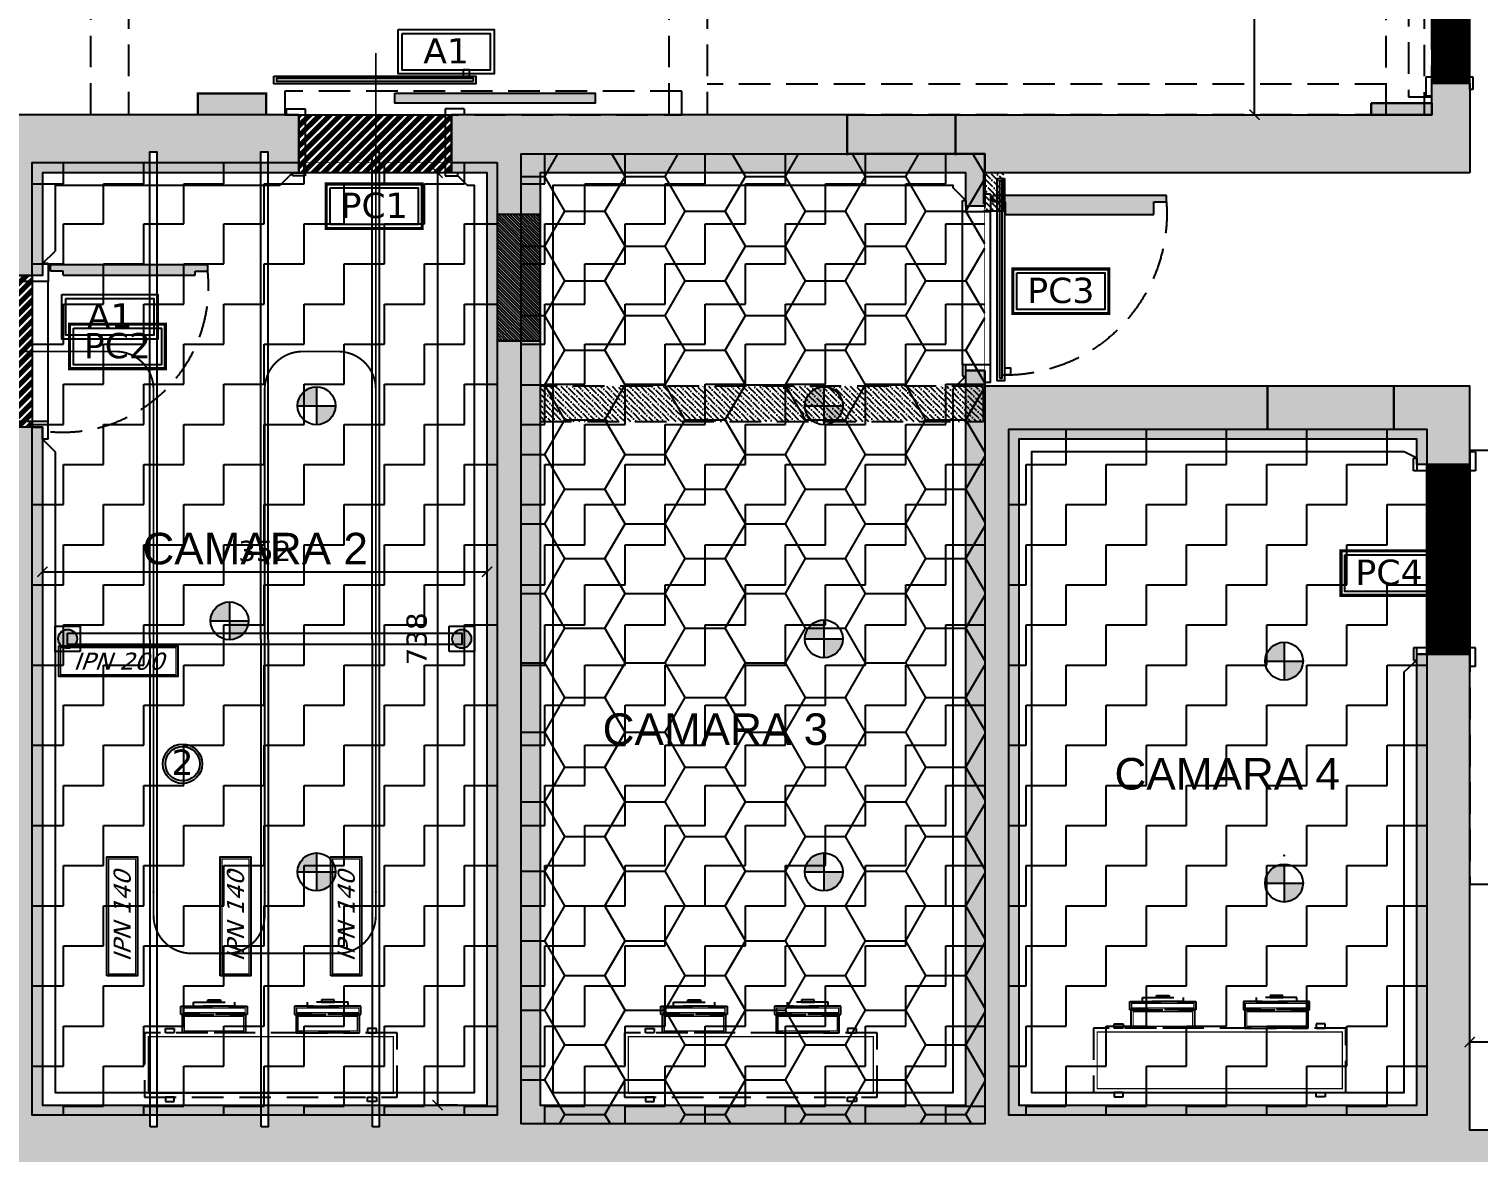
# Model space of a CAD drawing. Header units: millimetres. Extents: x 58411 to 366943, y -302717 to -95300.
# Drawn here: x 307702 to 319173, y -227692 to -218802 of the extents above; entities that cross this region are included whole.
import ezdxf
from ezdxf.enums import TextEntityAlignment as Align

# ---------------------------------------------------------------- set-up
doc = ezdxf.new("R2010")
doc.units = ezdxf.units.MM
doc.header["$LTSCALE"] = 1000
for name, pattern in [('CONTINUA', [200, 100, 100]), ('DASHDOT', [1, 0.5, -0.25, 0, -0.25]), ('HIDDEN', [0.375, 0.25, -0.125])]:
    doc.linetypes.add(name, pattern=pattern)
for name, color, linetype in [('A-ABER', 7, 'Continuous'), ('A-Columna fe', 7, 'Continuous'), ('a-Columnas', 12, 'Continuous'), ('A-Cotas 100', 191, 'Continuous'), ('A-Des- evaporadores', 214, 'Continuous'), ('A-electric. circ.1', 214, 'Continuous'), ('A-Entramado', 24, 'Continuous'), ('A-Estru-dinteles', 221, 'Continuous'), ('A-Estructura', 86, 'Continuous'), ('A-Mur-Ex', 7, 'Continuous'), ('A-Mur-Nuevo', 5, 'Continuous'), ('A-Murex', 52, 'Continuous'), ('A-Muros', 3, 'Continuous'), ('A-MURPAN', 30, 'Continuous'), ('a-murzoc', 7, 'Continuous'), ('A-PANHATCH', 40, 'Continuous'), ('A-PLAN', 4, 'DASHDOT'), ('A-RIEL', 252, 'Continuous'), ('A-Vigas Proy', 201, 'HIDDEN'), ('D-Des rejillas piso', 120, 'Continuous'), ('H-Aislación Piso', 151, 'Continuous'), ('H-Cielorrasos', 202, 'Continuous'), ('H-Hach mur exis', 24, 'Continuous'), ('H-Mur new', 204, 'Continuous'), ('I-Electricidad', 2, 'Continuous'), ('I-Electricidad Nave', 2, 'Continuous'), ('Txt- Entramado', 1, 'Continuous'), ('TXT-ABER CAMARAS', 7, 'Continuous'), ('TXT-LOC', 2, 'Continuous'), ('TXT-LOC 100', 191, 'Continuous')]:
    doc.layers.add(name, color=color, linetype=linetype)
doc.styles.add('A-Verdana', font='verdana.ttf')
doc.styles.add('SB-50', font='swissel.ttf', dxfattribs={"height": 100})
doc.linetypes.add('FENCELINE1', pattern='A,6.35,-2.54,[133,ltypeshp.shx,S=2.54,R=0,X=-2.54,Y=0],-2.54,25.4', length=36.83)
doc.dimstyles.new('A-V-100', dxfattribs={"dimtxt": 160, "dimasz": 80, "dimexe": 0, "dimexo": 0, "dimgap": 80, "dimtad": 1, "dimdec": 0, "dimlfac": 0.1, "dimzin": 1, "dimtxsty": 'A-Verdana', "dimblk": 'ARCHTICK', "dimcen": 0, "dimclrd": 256, "dimclre": 24, "dimadec": 0, "dimazin": 0, "dimtfac": 1, "dimtdec": 0, "dimtmove": 0, "dimatfit": 3, "dimldrblk": 'DOTSMALL', "dimfxl": 1.25, "dimarcsym": 0})
pattern_1 = [(0, (0, 0), (317.5, 317.5), [317.5, -317.5]), (90, (317.5, 0), (-317.5, 317.5), [317.5, -317.5])]

# ---------------------------------------------------------------- blocks, each defined once
blk = doc.blocks.new('tronera congelado')
blk.add_hatch(color=222).paths.add_polyline_path([(165, -1235), (165, -1335), (65, -1335), (65, -1385), (1439, -1385), (1439, -1335), (1339, -1335), (1339, -1235)])
at = {"color": 1}
for p, q in [((-175, -45), (-175, 45)), ((-175, 45), (-150, 45)), ((-150, 45), (-150, -45)), ((0, 0), (-150, 0)), ((-150, 0), (-150, -45)), ((0, 0), (-150, 0)), ((0, 0), (-150, 0)), ((45, 95), (0, 95)), ((0, 95), (0, 0)), ((45, 95), (45, -45)), ((-150, -45), (-175, -45)), ((45, -45), (-150, -45)), ((-150, -1255), (-175, -1255)), ((-175, -1255), (-175, -1345)), ((-150, -1300), (-150, -1255)), ((-150, -1345), (-150, -1255)), ((45, -1255), (-150, -1255)), ((45, -1395), (45, -1255)), ((165, -1235), (1339, -1235)), ((165, -1235), (165, -1335)), ((1339, -1235), (1339, -1335)), ((-175, -1345), (-150, -1345)), ((0, -1300), (-150, -1300)), ((0, -1300), (-150, -1300)), ((0, -1395), (0, -1300)), ((165, -1335), (65, -1335)), ((65, -1335), (65, -1385)), ((1339, -1335), (1439, -1335)), ((1439, -1335), (1439, -1385)), ((45, -1395), (0, -1395)), ((1439, -1385), (65, -1385))]:
    blk.add_line(p, q, dxfattribs=at)
at = {"color": 7}
for points in [[(-175, -45), (-175, -1255)], [(45, -45), (45, -1255)]]:
    blk.add_lwpolyline(points, dxfattribs=at)
at = {"color": 24, "linetype": 'HIDDEN'}
blk.add_arc((163, -1241), 1279, 355.7728, 94.3883, dxfattribs=at)
blk = doc.blocks.new('Evap camaras')
at = {"color": 7, "linetype": 'ByBlock'}
for points in [[(812, 720), (812, 653), (288, 653), (288, 720)], [(712, 750), (712, 720), (388, 720), (388, 750)], [(1188, 720), (1188, 653), (1712, 653), (1712, 720)], [(1288, 750), (1288, 720), (1612, 720), (1612, 750)], [(800, 508), (300, 508), (300, 653), (800, 653)], [(1200, 508), (1700, 508), (1700, 653), (1200, 653)], [(2000, 0), (2000, 508), (0, 508), (0, 0)]]:
    blk.add_lwpolyline(points, close=True, dxfattribs=at)
at = {"color": 200, "linetype": 'ByBlock', "const_width": 10}
for points in [[(796, 705), (796, 668), (304, 668), (304, 705)], [(1204, 705), (1204, 668), (1696, 668), (1696, 705)], [(1970, 30), (1970, 478), (30, 478), (30, 30)]]:
    blk.add_lwpolyline(points, close=True, dxfattribs=at)
at = {"linetype": 'ByBlock'}
for points in [[(600, 750), (500, 750), (500, 768), (600, 768)], [(1400, 750), (1500, 750), (1500, 768), (1400, 768)]]:
    blk.add_lwpolyline(points, close=True, dxfattribs=at)
at = {"color": 24, "linetype": 'ByBlock', "const_width": 10}
for points in [[(785, 523), (315, 523), (315, 638), (785, 638)], [(1215, 523), (1685, 523), (1685, 638), (1215, 638)]]:
    blk.add_lwpolyline(points, close=True, dxfattribs=at)
at = {"color": 24, "linetype": 'ByBlock'}
for points in [[(235, 543), (235, 508), (165, 508), (165, 543)], [(1765, 543), (1765, 508), (1835, 508), (1835, 543)], [(165, 0), (165, -35), (235, -35), (235, 0)], [(1835, 0), (1835, -35), (1765, -35), (1765, 0)]]:
    blk.add_lwpolyline(points, close=True, dxfattribs=at)
blk = doc.blocks.new('Columnas Perfiles 3')
h = blk.add_hatch(color=150)
edge = h.paths.add_edge_path()
edge.add_arc((0, 240), 75, 0, 360)
at = {"color": 24, "linetype": 'CONTINUA'}
for p, q in [((-100, 140), (-100, 340)), ((-100, 340), (100, 340)), ((100, 340), (100, 140)), ((100, 140), (-100, 140))]:
    blk.add_line(p, q, dxfattribs=at)
at = {"color": 1}
blk.add_circle((0, 240), 75, dxfattribs=at)
blk = doc.blocks.new('_ArchTick')
at = {"color": 0, "linetype": 'ByBlock', "const_width": 0.15}
blk.add_lwpolyline([(-0.5, -0.5), (0.5, 0.5)], dxfattribs=at)
blk = doc.blocks.new('*D236')
at = {"layer": 'A-Cotas 100', "lineweight": -2, "ltscale": 500, "transparency": 16777216}
blk.add_line((324448, -226822), (319108, -226822), dxfattribs=at)
at = {"layer": 'DEFPOINTS', "color": 0, "ltscale": 500, "transparency": 16777216}
for p in [(319108, -226822), (319108, -226822), (324448, -226822)]:
    blk.add_point(p, dxfattribs=at)
at = {"layer": 'A-Cotas 100', "lineweight": -2, "ltscale": 500, "transparency": 16777216, "xscale": 80, "yscale": 80, "zscale": 80, "rotation": 180}
blk.add_blockref('_ArchTick', (319108, -226822), dxfattribs=at)
at = {"layer": 'A-Cotas 100', "lineweight": -2, "ltscale": 500, "transparency": 16777216, "xscale": 80, "yscale": 80, "zscale": 80}
blk.add_blockref('_ArchTick', (324448, -226822), dxfattribs=at)
at = {"layer": 'A-Cotas 100', "color": 0, "ltscale": 500, "transparency": 16777216, "insert": (321778, -226658), "char_height": 160, "attachment_point": 5, "style": 'A-Verdana'}
blk.add_mtext('534', dxfattribs=at)
blk = doc.blocks.new('_DotSmall')
at = {"color": 0, "linetype": 'ByBlock', "const_width": 0.5}
blk.add_lwpolyline([(-0.0625, 0, 1), (0.0625, 0, 1)], format="xyb", close=True, dxfattribs=at)
blk = doc.blocks.new('*D260')
at = {"layer": 'A-Cotas 100', "lineweight": -2, "ltscale": 500, "transparency": 16777216}
blk.add_line((317404, -219481), (317404, -212550), dxfattribs=at)
at = {"layer": 'DEFPOINTS', "color": 0, "ltscale": 500, "transparency": 16777216}
for p in [(317404, -212550), (317404, -212550), (317404, -219481)]:
    blk.add_point(p, dxfattribs=at)
at = {"layer": 'A-Cotas 100', "lineweight": -2, "ltscale": 500, "transparency": 16777216, "xscale": 80, "yscale": 80, "zscale": 80}
for p, rotation in [((317404, -212550), 90), ((317404, -219481), 270)]:
    blk.add_blockref('_ArchTick', p, dxfattribs=dict(at, rotation=rotation))
at = {"layer": 'A-Cotas 100', "color": 0, "ltscale": 500, "transparency": 16777216, "insert": (317241, -215662), "char_height": 160, "attachment_point": 5, "rotation": 90, "style": 'A-Verdana'}
blk.add_mtext('693', dxfattribs=at)
blk = doc.blocks.new('equipo 400')
at = {"linetype": 'ByBlock'}
h = blk.add_hatch(color=200, dxfattribs=at)
h.paths.add_polyline_path([(592713, 500137), (593213, 500137), (593213, 500637, 0.414214)])
h.paths.add_polyline_path([(593213, 500137), (593213, 499637, 0.414214), (593713, 500137)])
for points in [[(593213, 500637), (593213, 499637)], [(592713, 500137), (593713, 500137)]]:
    blk.add_lwpolyline(points, dxfattribs=at)
blk.add_circle((593213, 500137), 500, dxfattribs=at)
blk = doc.blocks.new('Can 1600')
at = {"color": 32}
blk.add_lwpolyline([(-385, 250), (-435, 250), (-435, 200), (-385, 200)], dxfattribs=at)
at = {"color": 7}
blk.add_lwpolyline([(-385, -1300), (-385, 300), (-325, 300), (-325, -1300)], close=True, dxfattribs=at)
at = {"color": 120}
blk.add_lwpolyline([(-345, 280), (-365, 280), (-365, -1280), (-345, -1280)], close=True, dxfattribs=at)
blk = doc.blocks.new('*D387')
at = {"layer": 'DEFPOINTS', "color": 0, "ltscale": 500, "transparency": 16777216}
for p in [(307808, -223098), (311328, -223098), (311328, -223098)]:
    blk.add_point(p, dxfattribs=at)
at = {"layer": 'TXT-LOC 100', "lineweight": -2, "ltscale": 500, "transparency": 16777216}
blk.add_line((307808, -223098), (311328, -223098), dxfattribs=at)
at = {"layer": 'TXT-LOC 100', "lineweight": -2, "ltscale": 500, "transparency": 16777216, "xscale": 80, "yscale": 80, "zscale": 80, "rotation": 180}
blk.add_blockref('_ArchTick', (307808, -223098), dxfattribs=at)
at = {"layer": 'TXT-LOC 100', "lineweight": -2, "ltscale": 500, "transparency": 16777216, "xscale": 80, "yscale": 80, "zscale": 80}
blk.add_blockref('_ArchTick', (311328, -223098), dxfattribs=at)
at = {"layer": 'TXT-LOC 100', "color": 0, "ltscale": 500, "transparency": 16777216, "insert": (309568, -222935), "char_height": 160, "attachment_point": 5, "style": 'A-Verdana'}
blk.add_mtext('352', dxfattribs=at)
blk = doc.blocks.new('*D388')
at = {"layer": 'DEFPOINTS', "color": 0, "ltscale": 500, "transparency": 16777216}
for p in [(311188, -219940), (310936, -227320), (311093, -227320)]:
    blk.add_point(p, dxfattribs=at)
at = {"layer": 'TXT-LOC 100', "color": 24, "lineweight": -2, "ltscale": 500, "transparency": 16777216}
for p, q in [((311188, -219940), (310936, -219940)), ((311093, -227320), (310936, -227320))]:
    blk.add_line(p, q, dxfattribs=at)
at = {"layer": 'TXT-LOC 100', "lineweight": -2, "ltscale": 500, "transparency": 16777216}
blk.add_line((310936, -219940), (310936, -227320), dxfattribs=at)
at = {"layer": 'TXT-LOC 100', "lineweight": -2, "ltscale": 500, "transparency": 16777216, "xscale": 80, "yscale": 80, "zscale": 80}
for p, rotation in [((310936, -219940), 90), ((310936, -227320), 270)]:
    blk.add_blockref('_ArchTick', p, dxfattribs=dict(at, rotation=rotation))
at = {"layer": 'TXT-LOC 100', "color": 0, "ltscale": 500, "transparency": 16777216, "insert": (310772, -223630), "char_height": 160, "attachment_point": 5, "rotation": 90, "style": 'A-Verdana'}
blk.add_mtext('738', dxfattribs=at)

msp = doc.modelspace()

# ---------------------------------------------------------------- hatches: boundary and pattern name
for color, points in [(140, [(318327.663, -219390.366), (318807.219, -219390.366), (318807.219, -219481.508), (318327.663, -219481.508)]), (40, [(311407.663, -219859.712), (311407.663, -221269.712), (311407.663, -227399.712), (307727.663, -227399.712), (307727.663, -221954.712), (307807.663, -221954.712), (307807.663, -227319.712), (311327.663, -227319.712), (311327.663, -219939.712), (311047.663, -219939.712), (311047.663, -219859.712)]), (40, [(309837.663, -219939.712), (307807.663, -219939.712), (307807.663, -220754.712), (307727.663, -220754.712), (307727.663, -219859.712), (309837.663, -219859.712)]), (40, [(307972.663, -220749.712), (309016.761, -220749.712), (309016.761, -220719.712), (309116.761, -220719.712), (309116.761, -220669.712), (307872.663, -220669.712), (307872.663, -220719.712), (307972.663, -220719.712)]), (40, [(318767.663, -223749.712), (318767.663, -227399.712), (315457.663, -227399.712), (315457.663, -221969.712), (318767.663, -221969.712), (318767.663, -222249.712), (318687.663, -222249.712), (318687.663, -222049.712), (315537.663, -222049.712), (315537.663, -227319.712), (318687.663, -227319.712), (318687.663, -223749.712)])]:
    msp.add_hatch(color=color).paths.add_polyline_path(points)
h = msp.add_hatch(color=40)
edge = h.paths.add_edge_path()
edge.add_line((318767.663, -223749.712), (318767.663, -227399.712))
edge.add_line((318767.663, -227399.712), (315457.663, -227399.712))
edge.add_line((315457.663, -227399.712), (315457.663, -221969.712))
edge.add_line((315457.663, -221969.712), (318767.663, -221969.712))
edge.add_line((318767.663, -221969.712), (318767.663, -222249.712))
edge.add_line((318767.663, -222249.712), (318687.663, -222249.712))
edge.add_line((318687.663, -222249.712), (318687.663, -222049.712))
edge.add_line((318687.663, -222049.712), (315537.663, -222049.712))
edge.add_line((315537.663, -222049.712), (315537.663, -227319.712))
edge.add_line((315537.663, -227319.712), (318687.663, -227319.712))
edge.add_line((318687.663, -227319.712), (318687.663, -223749.712))
at = {"layer": 'A-ABER'}
msp.add_hatch(color=40, dxfattribs=at).paths.add_polyline_path([(310597.663, -219310.366), (312184.883, -219310.366), (312184.883, -219390.366), (310597.663, -219390.366)])
at = {"layer": 'A-Estru-dinteles', "ltscale": 500}
h = msp.add_hatch(dxfattribs=at)
h.set_pattern_fill('ANSI34', color=256, style=0)
h.paths.add_polyline_path([(319107.663, -217730.366), (318807.663, -217730.366), (318807.663, -219230.366), (319107.663, -219230.366)])
h = msp.add_hatch(dxfattribs=at)
h.set_pattern_fill('ANSI34', color=256, scale=3, style=0)
h.paths.add_polyline_path([(309837.663, -219480.366), (311047.663, -219480.366), (311047.663, -219939.712), (309837.663, -219939.712)])
h = msp.add_hatch(dxfattribs=at)
h.set_pattern_fill('ANSI34', color=256, scale=3, style=0)
h.paths.add_polyline_path([(307367.663, -220754.712), (307727.663, -220754.712), (307727.663, -221954.712), (307367.663, -221954.712)])
h = msp.add_hatch(dxfattribs=at)
h.set_pattern_fill('ANSI34', color=256, style=0)
h.paths.add_polyline_path([(318767.663, -222249.712), (319107.663, -222249.712), (319107.663, -223749.712), (318767.663, -223749.712)])
at = {"layer": 'A-Murex', "linetype": 'HIDDEN'}
h = msp.add_hatch(dxfattribs=at)
h.set_pattern_fill('ANSI36', color=256, scale=10, angle=270, style=0)
h.paths.add_polyline_path([(315257.663, -219939.712), (315257.663, -220240.366), (315417.663, -220240.366), (315417.663, -219939.712)])
h = msp.add_hatch(dxfattribs=at)
h.set_pattern_fill('ANSI36', color=256, scale=1000, angle=-90, style=0)
h.paths.add_polyline_path([(315257.663, -221909.712), (315257.663, -221629.712), (311747.663, -221629.712), (311747.663, -221909.712)])
h = msp.add_hatch(dxfattribs=at)
h.set_pattern_fill('ANSI36', color=256, scale=10, angle=270, style=0)
h.set_pattern_definition([(315, (-137081.403, 164503.19), (61.7392608, -16.8379802), [79.375, -15.875, 0, -15.875])])
h.paths.add_polyline_path([(315257.663, -221909.712), (315257.663, -221629.712), (311747.663, -221629.712), (311747.663, -221909.712)])
h = msp.add_hatch(dxfattribs=at)
h.set_pattern_fill('ANSI36', color=256, scale=10, angle=270, style=0)
h.paths.add_polyline_path([(319107.663, -222249.712), (318767.663, -222249.712), (318767.663, -223749.712), (319107.663, -223749.712)])
at = {"layer": 'A-PANHATCH'}
msp.add_hatch(color=222, dxfattribs=at).paths.add_polyline_path([(315267.663, -221504.712), (315267.663, -227469.712), (311597.663, -227469.712), (311597.663, -219789.712), (315267.663, -219789.712), (315267.663, -220204.712), (315117.663, -220204.712), (315117.663, -219939.712), (311747.663, -219939.712), (311747.663, -227319.712), (315117.663, -227319.712), (315117.663, -221504.712)])
h = msp.add_hatch(color=256, dxfattribs=at)
edge = h.paths.add_edge_path()
edge.add_line((318767.663, -223749.712), (318767.663, -227399.712))
edge.add_line((318767.663, -227399.712), (315457.663, -227399.712))
edge.add_line((315457.663, -227399.712), (315457.663, -221969.712))
edge.add_line((315457.663, -221969.712), (318767.663, -221969.712))
edge.add_line((318767.663, -221969.712), (318767.663, -222249.712))
edge.add_line((318767.663, -222249.712), (318687.663, -222249.712))
edge.add_line((318687.663, -222249.712), (318687.663, -222049.712))
edge.add_line((318687.663, -222049.712), (315537.663, -222049.712))
edge.add_line((315537.663, -222049.712), (315537.663, -227319.712))
edge.add_line((315537.663, -227319.712), (318687.663, -227319.712))
edge.add_line((318687.663, -227319.712), (318687.663, -223749.712))
at = {"layer": 'H-Aislación Piso'}
h = msp.add_hatch(dxfattribs=at)
h.set_pattern_fill('HONEY', color=256, scale=100, style=0)
h.paths.add_polyline_path([(311597.663, -227469.712), (315267.663, -227469.712), (315267.663, -219789.712), (311597.663, -219789.712)])
at = {"layer": 'H-Cielorrasos'}
h = msp.add_hatch(dxfattribs=at)
h.set_pattern_fill('ZIGZAG', color=256, scale=100, style=0)
h.set_pattern_definition(pattern_1)
h.paths.add_polyline_path([(311597.663, -219789.712), (315267.663, -219789.712), (315267.663, -227469.712), (311597.663, -227469.712)])
h = msp.add_hatch(dxfattribs=at)
h.set_pattern_fill('ZIGZAG', color=256, scale=100, style=0)
h.set_pattern_definition(pattern_1)
h.paths.add_polyline_path([(311407.663, -219859.712), (307727.663, -219859.712), (307727.663, -227399.712), (311407.663, -227399.712)])
h = msp.add_hatch(dxfattribs=at)
h.set_pattern_fill('ZIGZAG', color=256, scale=100, style=0)
h.set_pattern_definition(pattern_1)
h.paths.add_polyline_path([(315457.663, -227399.712), (318767.663, -227399.712), (318767.663, -221969.712), (315457.663, -221969.712)])
at = {"layer": 'H-Hach mur exis', "ltscale": 500}
for points in [[(319107.663, -219939.712), (315267.663, -219939.712), (315267.663, -219789.712), (315037.663, -219789.712), (315037.663, -219480.366), (318807.663, -219481.508), (318807.663, -219230.366), (319107.663, -219230.366)], [(309837.663, -219480.366), (309727.663, -219480.366), (306897.663, -219480.366), (306897.663, -219939.712), (307367.663, -219939.712), (307367.663, -220754.712), (307727.663, -220754.712), (307727.663, -219859.712), (308658.152, -219859.712), (308658.128, -219774.905), (308712.794, -219774.905), (308712.818, -219859.712), (309538.152, -219859.712), (309538.128, -219774.905), (309592.794, -219774.905), (309592.818, -219859.712), (309837.663, -219859.712)], [(314177.663, -219480.366), (311047.663, -219480.366), (311047.663, -219859.712), (311407.663, -219859.712), (311407.663, -220269.712), (311597.663, -220269.712), (311597.663, -219789.712), (314177.663, -219789.712)], [(307667.663, -227819.712), (333487.663, -227819.712), (333487.663, -226919.712), (333037.663, -226919.712), (333037.663, -227519.712), (326631.817, -227519.712), (323360.66, -227519.712), (323060.66, -227519.712), (323059.392, -227519.712), (319107.663, -227519.712), (319107.663, -223749.712), (318767.663, -223749.712), (318767.663, -227399.712), (315457.663, -227399.712), (315457.663, -221969.712), (317507.663, -221969.712), (317507.663, -221629.712), (315267.663, -221629.712), (315267.663, -227469.712), (311597.663, -227469.712), (311597.663, -221269.712), (311407.663, -221269.712), (311407.663, -227399.712), (310474.97, -227399.712), (310474.996, -227492.443), (310420.33, -227492.443), (310420.303, -227399.712), (309594.97, -227399.712), (309594.996, -227492.443), (309540.33, -227492.443), (309540.303, -227399.712), (308714.97, -227399.712), (308714.996, -227492.443), (308660.33, -227492.443), (308660.303, -227399.712), (307727.663, -227399.712), (307727.663, -221954.712), (307367.663, -221954.712), (307367.663, -223569.712), (307057.663, -223569.712), (307057.663, -223979.712), (307367.663, -223979.712), (307367.663, -235870.675), (294866.531, -235870.675), (294866.531, -223939.712), (295196.531, -223939.712), (295196.531, -223609.712), (294866.531, -223609.712), (294866.531, -219939.712), (294566.531, -219939.712), (294566.531, -236320.675), (307667.663, -236320.675)], [(319107.663, -221629.712), (318507.663, -221629.712), (318507.663, -221969.712), (318767.663, -221969.712), (318767.663, -222249.712), (319107.663, -222249.712), (319107.663, -222149.712), (319107.663, -222139.712)]]:
    msp.add_hatch(color=256, dxfattribs=at).paths.add_polyline_path(points)
at = {"layer": 'H-Mur new'}
for points in [[(314177.663, -219480.366), (315037.663, -219480.366), (315037.663, -219789.712), (314177.663, -219789.712)], [(318507.663, -221629.712), (317507.663, -221629.712), (317507.663, -221969.712), (318507.663, -221969.712)]]:
    msp.add_hatch(color=256, dxfattribs=at).paths.add_polyline_path(points)
h = msp.add_hatch(dxfattribs=at)
h.set_pattern_fill('ANSI31', color=28, scale=5, angle=270, style=0)
h.paths.add_polyline_path([(311747.663, -220269.712), (311407.663, -220269.712), (311407.663, -221269.712), (311747.663, -221269.712)])
at = {"layer": 'I-Electricidad'}
msp.add_hatch(color=256, dxfattribs=at).paths.add_polyline_path([(309580.394, -219313.743), (309039.067, -219313.743), (309039.067, -219480.366), (309580.394, -219480.366)])

# ---------------------------------------------------------------- linework, layer by layer
at = {"layer": 'A-ABER'}
for p, q in [((318762.663, -219180.366), (319107.663, -219180.366)), ((318762.663, -219330.366), (318762.663, -219180.366)), ((318762.663, -219330.366), (318807.663, -219330.366)), ((318807.663, -219230.366), (319107.663, -219230.366)), ((318807.663, -219330.366), (318807.663, -219230.366)), ((319027.663, -219230.366), (319107.663, -219230.366)), ((309737.663, -219435.366), (309737.663, -219480.366)), ((309737.663, -219435.366), (309887.663, -219435.366)), ((309887.663, -219435.366), (309887.663, -219939.712)), ((310997.663, -219435.366), (310997.663, -219939.712)), ((311147.663, -219435.366), (310997.663, -219435.366)), ((311147.663, -219435.366), (311147.663, -219480.366)), ((309837.663, -219480.366), (309837.663, -219859.712)), ((311047.663, -219480.366), (311047.663, -219939.712)), ((311147.663, -219480.366), (311047.663, -219480.366)), ((319152.663, -222149.712), (319107.663, -222149.712)), ((319107.663, -222149.712), (319107.663, -222249.712)), ((319152.663, -222149.712), (319152.663, -222299.712)), ((318767.663, -222249.712), (318687.663, -222249.712)), ((319107.663, -222249.712), (318687.663, -222249.712)), ((319152.663, -222299.712), (318687.663, -222299.712)), ((319152.663, -223699.712), (318687.663, -223699.712)), ((319107.663, -223749.712), (318687.663, -223749.712)), ((319107.663, -223849.712), (319107.663, -223749.712)), ((319152.663, -223849.712), (319152.663, -223699.712)), ((319152.663, -223849.712), (319107.663, -223849.712))]:
    msp.add_line(p, q, dxfattribs=at)
at = {"layer": 'A-ABER', "color": 1}
for p, q in [((319107.663, -219180.366), (319132.663, -219180.366)), ((319107.663, -219280.366), (319107.663, -219180.366)), ((319132.663, -219180.366), (319132.663, -219280.366)), ((319132.663, -219280.366), (319107.663, -219280.366)), ((309787.663, -219939.712), (309887.663, -219939.712)), ((309787.663, -219964.712), (309787.663, -219939.712)), ((309887.663, -219964.712), (309787.663, -219964.712)), ((309887.663, -219939.712), (309887.663, -219964.712)), ((310997.663, -219939.712), (310997.663, -219964.712)), ((311097.663, -219939.712), (310997.663, -219939.712)), ((310997.663, -219964.712), (311097.663, -219964.712)), ((311097.663, -219964.712), (311097.663, -219939.712)), ((307852.663, -220659.712), (307807.663, -220659.712)), ((307807.663, -220659.712), (307807.663, -220754.712)), ((307852.663, -220659.712), (307852.663, -220799.712)), ((309116.761, -220669.712), (307872.663, -220669.712)), ((307872.663, -220719.712), (307872.663, -220669.712)), ((309116.761, -220719.712), (309116.761, -220669.712)), ((307852.663, -220799.712), (307275.163, -220799.712)), ((307807.663, -220754.712), (307287.663, -220754.712)), ((307807.663, -220754.712), (307367.663, -220754.712)), ((307972.663, -220719.712), (307872.663, -220719.712)), ((307972.663, -220749.712), (307972.663, -220719.712)), ((307972.663, -220749.712), (309016.761, -220749.712)), ((309016.761, -220719.712), (309116.761, -220719.712)), ((309016.761, -220749.712), (309016.761, -220719.712)), ((307852.663, -221909.712), (307287.663, -221909.712)), ((307807.663, -221954.712), (307287.663, -221954.712)), ((307807.663, -221954.712), (307367.663, -221954.712)), ((307807.663, -221954.712), (307367.663, -221954.712)), ((307807.663, -222049.712), (307807.663, -221954.712)), ((307852.663, -222049.712), (307852.663, -221909.712)), ((307852.663, -222049.712), (307807.663, -222049.712)), ((318662.663, -222299.712), (318662.663, -222199.712)), ((318662.663, -222199.712), (318687.663, -222199.712)), ((318687.663, -222199.712), (318687.663, -222299.712)), ((318687.663, -222299.712), (318662.663, -222299.712)), ((318662.663, -223699.712), (318662.663, -223799.712)), ((318687.663, -223699.712), (318662.663, -223699.712)), ((318662.663, -223799.712), (318687.663, -223799.712)), ((318687.663, -223799.712), (318687.663, -223699.712))]:
    msp.add_line(p, q, dxfattribs=at)
at = {"layer": 'A-ABER', "color": 24, "linetype": 'HIDDEN'}
for points in [[(318622.663, -215907.469), (318622.663, -219340.366), (318807.663, -219340.366), (318807.663, -215907.469)], [(312870.56, -219295.366), (309727.663, -219295.366), (309727.663, -219480.366), (312870.56, -219480.366)], [(319292.663, -225572.609), (319292.663, -222139.712), (319107.663, -222139.712), (319107.663, -225572.609)]]:
    msp.add_lwpolyline(points, close=True, dxfattribs=at)
at = {"layer": 'A-ABER', "color": 1}
msp.add_lwpolyline([(310597.663, -219310.366), (312184.883, -219310.366), (312184.883, -219390.366), (310597.663, -219390.366)], close=True, dxfattribs=at)
at = {"layer": 'A-ABER'}
for points in [[(319027.663, -219230.366), (318807.663, -219230.366)], [(309837.663, -219939.712), (309837.663, -219480.366)], [(309837.663, -219859.712), (309837.663, -219480.366)], [(311047.663, -219939.712), (311047.663, -219480.366)], [(311047.663, -219859.712), (311047.663, -219480.366)], [(311047.663, -219939.712), (311047.663, -219859.712)], [(318767.663, -222249.712), (319107.663, -222249.712)], [(318687.663, -223749.712), (318767.663, -223749.712)], [(318767.663, -223749.712), (319107.663, -223749.712)]]:
    msp.add_lwpolyline(points, dxfattribs=at)
at = {"layer": 'A-ABER', "color": 7}
msp.add_lwpolyline([(307852.663, -221909.712), (307852.663, -220799.712)], dxfattribs=at)
at = {"layer": 'A-ABER', "color": 24, "linetype": 'HIDDEN'}
msp.add_arc((307970.319, -220841.014), 1152.841, 265.1407109, 6.0398488, dxfattribs=at)
at = {"layer": 'a-Columnas', "color": 3}
msp.add_lwpolyline([(318327.663, -219390.366), (318807.219, -219390.366), (318807.219, -219481.508), (318327.663, -219481.508)], close=True, dxfattribs=at)
at = {"layer": 'A-electric. circ.1'}
for p in [(313994.33, -221784.712), (309288.652, -223629.712), (313994.33, -223629.712), (317637.663, -223806.379), (317637.663, -223806.379), (317637.663, -225343.937), (309288.652, -225474.712), (313994.33, -225474.712), (317637.663, -225563.045), (317637.663, -225563.045)]:
    msp.add_point(p, dxfattribs=at)
at = {"layer": 'A-Entramado', "color": 24, "ltscale": 0.7}
for points in [[(308660.33, -227492.443), (308658.128, -219774.905), (308712.794, -219774.905), (308714.996, -227492.443)], [(309540.33, -227492.443), (309538.128, -219774.905), (309592.794, -219774.905), (309594.996, -227492.443)], [(310420.33, -227492.443), (310418.128, -219774.905), (310472.794, -219774.905), (310474.996, -227492.443)]]:
    msp.add_lwpolyline(points, close=True, dxfattribs=at)
at = {"layer": 'A-Estru-dinteles', "ltscale": 500}
for points in [[(319107.663, -217730.366), (318807.663, -217730.366), (318807.663, -219230.366), (319107.663, -219230.366)], [(310655.737, -218836.936), (311352.393, -218836.936), (311352.393, -219126.936), (310655.737, -219126.936)], [(309837.663, -219480.366), (311047.663, -219480.366), (311047.663, -219939.712), (309837.663, -219939.712)], [(307367.663, -220754.712), (307727.663, -220754.712), (307727.663, -221954.712), (307367.663, -221954.712)], [(307992.745, -220935.986), (308689.401, -220935.986), (308689.401, -221225.986), (307992.745, -221225.986)], [(318767.663, -222249.712), (319107.663, -222249.712), (319107.663, -223749.712), (318767.663, -223749.712)]]:
    msp.add_lwpolyline(points, close=True, dxfattribs=at)
at = {"layer": 'A-Estru-dinteles', "color": 7, "ltscale": 500}
for points in [[(310624.487, -218805.686), (311383.643, -218805.686), (311383.643, -219158.186), (310624.487, -219158.186)], [(307961.495, -220904.736), (308720.651, -220904.736), (308720.651, -221257.236), (307961.495, -221257.236)]]:
    msp.add_lwpolyline(points, close=True, dxfattribs=at)
at = {"layer": 'A-Estructura', "linetype": 'HIDDEN'}
for points in [[(318447.226, -219238.4), (313069.503, -219238.4)], [(318447.226, -219480.366), (313069.503, -219480.366)]]:
    msp.add_lwpolyline(points, dxfattribs=at)
at = {"layer": 'A-Mur-Ex', "ltscale": 500}
msp.add_lwpolyline([(309837.663, -219480.366), (311047.663, -219480.366), (311047.663, -219939.712), (309837.663, -219939.712)], close=True, dxfattribs=at)
at = {"layer": 'A-Mur-Nuevo', "ltscale": 500}
for points in [[(314177.663, -219480.366), (315037.663, -219480.366), (315037.663, -219789.712), (314177.663, -219789.712)], [(311747.663, -220269.712), (311407.663, -220269.712), (311407.663, -221269.712), (311747.663, -221269.712)], [(318507.663, -221629.712), (317507.663, -221629.712), (317507.663, -221969.712), (318507.663, -221969.712)]]:
    msp.add_lwpolyline(points, close=True, dxfattribs=at)
at = {"layer": 'A-Mur-Nuevo'}
for p in [(308687.663, -225634.866), (309567.663, -225634.866), (310447.663, -225634.866)]:
    msp.add_point(p, dxfattribs=at)
at = {"layer": 'A-Murex', "linetype": 'HIDDEN'}
for points in [[(315257.663, -219939.712), (315257.663, -220240.366), (315417.663, -220240.366), (315417.663, -219939.712), (315257.663, -219939.712)], [(315257.663, -221909.712), (315257.663, -221629.712), (311747.663, -221629.712), (311747.663, -221909.712), (315257.663, -221909.712), (315257.663, -221909.712)]]:
    msp.add_lwpolyline(points, dxfattribs=at)
msp.add_lwpolyline([(319107.663, -222249.712), (318767.663, -222249.712), (318767.663, -223749.712), (319107.663, -223749.712)], close=True, dxfattribs=at)
at = {"layer": 'A-Muros'}
for p, q in [((318807.663, -219390.366), (318327.663, -219390.366)), ((318327.663, -219390.366), (318327.663, -219480.366)), ((314177.663, -219480.366), (311047.663, -219480.366))]:
    msp.add_line(p, q, dxfattribs=at)
for points in [[(319107.663, -219939.712), (315267.663, -219939.712), (315267.663, -219789.712), (315037.663, -219789.712), (315037.663, -219480.366), (318807.663, -219481.508), (318807.663, -219230.366), (319107.663, -219230.366), (319107.663, -219939.712)], [(309837.663, -219480.366), (306887.663, -219480.366), (306887.663, -219939.712), (307367.663, -219939.712), (307367.663, -220754.712), (307727.663, -220754.712), (307727.663, -219859.712), (309837.663, -219859.712)], [(314177.663, -219480.366), (314177.663, -219799.712)], [(315037.663, -219480.366), (315037.663, -219799.712)], [(323060.66, -227519.712), (319107.663, -227519.712), (319107.663, -223749.712), (318767.663, -223749.712), (318767.663, -227399.712), (315457.663, -227399.712), (315457.663, -221969.712), (317507.663, -221969.712), (317507.663, -221629.712), (315267.663, -221629.712), (315267.663, -227469.712), (311597.663, -227469.712), (311597.663, -221269.712), (311407.663, -221269.712), (311407.663, -227399.712), (307727.663, -227399.712), (307727.663, -221954.712), (307367.663, -221954.712), (307367.663, -223569.712), (307057.663, -223569.712), (307057.663, -223979.712), (307367.663, -223979.712), (307367.663, -235870.675)], [(318507.663, -221629.712), (318507.663, -221969.712), (318767.663, -221969.712), (318767.663, -222249.712), (319107.663, -222249.712), (319107.663, -221629.712), (318507.663, -221629.712)]]:
    msp.add_lwpolyline(points, dxfattribs=at)
at = {"layer": 'A-MURPAN'}
for points in [[(315267.663, -221504.712), (315267.663, -227469.712), (311597.663, -227469.712), (311597.663, -219789.712), (315267.663, -219789.712), (315267.663, -220204.712), (315117.663, -220204.712), (315117.663, -219939.712), (311747.663, -219939.712), (311747.663, -227319.712), (315117.663, -227319.712), (315117.663, -221504.712), (315267.663, -221504.712)], [(311407.663, -219859.712), (311407.663, -221269.712), (311407.663, -227399.712), (307727.663, -227399.712), (307727.663, -221954.712), (307807.663, -221954.712), (307807.663, -227319.712), (311327.663, -227319.712), (311327.663, -219939.712), (311047.663, -219939.712), (311047.663, -219859.712), (311407.663, -219859.712)], [(309837.663, -219939.712), (307807.663, -219939.712), (307807.663, -220754.712), (307727.663, -220754.712), (307727.663, -219859.712), (309837.663, -219859.712), (309837.663, -219939.712)], [(318767.663, -223749.712), (318767.663, -227399.712), (315457.663, -227399.712), (315457.663, -221969.712), (318767.663, -221969.712), (318767.663, -222249.712), (318687.663, -222249.712), (318687.663, -222049.712), (315537.663, -222049.712), (315537.663, -227319.712), (318687.663, -227319.712), (318687.663, -223749.712), (318767.663, -223749.712)]]:
    msp.add_lwpolyline(points, dxfattribs=at)
at = {"layer": 'a-murzoc'}
for points in [[(309787.663, -219939.712), (309687.663, -220039.712)], [(311097.663, -219964.712), (311172.663, -220039.712)], [(309687.663, -220039.712), (307907.663, -220039.712), (307907.663, -220559.712)], [(307907.663, -222149.712), (307907.663, -227219.712), (311227.663, -227219.712), (311227.663, -220039.712), (311172.663, -220039.712)], [(315017.663, -220059.712), (315017.663, -220039.712), (311847.663, -220039.712), (311847.663, -227219.712), (315017.663, -227219.712), (315017.663, -221649.712)], [(315117.663, -220159.712), (315017.663, -220059.712)], [(307807.663, -220659.712), (307907.663, -220559.712)], [(315117.663, -221549.712), (315017.663, -221649.712)], [(307807.663, -222049.712), (307907.663, -222149.712)], [(318687.663, -222199.712), (318587.663, -222149.712), (315637.663, -222149.712), (315637.663, -227219.712), (318587.663, -227219.712), (318587.663, -223891.014), (318687.663, -223799.712)]]:
    msp.add_lwpolyline(points, dxfattribs=at)
at = {"layer": 'A-PLAN', "color": 4, "true_color": 0x00fafa, "const_width": 15}
msp.add_lwpolyline([(310447.663, -221908.985), (310447.663, -218990.848)], dxfattribs=at)
msp.add_lwpolyline([(306592.663, -221354.712), (308387.663, -221354.712, -0.414213562), (308687.663, -221654.712), (308687.663, -225819.712, 0.414213562), (308987.663, -226119.712), (309267.663, -226119.712, 0.414213562), (309567.663, -225819.712), (309567.663, -221654.712, -0.414213562), (309867.663, -221354.712), (310147.663, -221354.712, -0.414213562), (310447.663, -221654.712), (310447.663, -225819.712, -0.414213562), (310147.663, -226119.712), (309127.663, -226119.712)], format="xyb", dxfattribs=at)
at = {"layer": 'A-RIEL', "ltscale": 1.5}
msp.add_lwpolyline([(308007.663, -223584.712), (311127.663, -223584.712), (311127.663, -223674.712), (308007.663, -223674.712)], close=True, dxfattribs=at)
at = {"layer": 'A-Vigas Proy'}
for points in [[(308190.281, -212550.366), (308490.281, -212550.366), (308490.281, -219480.366), (308190.281, -219480.366)], [(312769.503, -212550.366), (313069.503, -212550.366), (313069.503, -219480.366), (312769.503, -219480.366)], [(318447.226, -212551.508), (318747.226, -212551.508), (318747.226, -219481.508), (318447.226, -219481.508)]]:
    msp.add_lwpolyline(points, close=True, dxfattribs=at)
at = {"layer": 'H-Aislación Piso', "const_width": 6.25}
for points in [[(311597.663, -227469.712), (315267.663, -227469.712), (315267.663, -219789.712), (311597.663, -219789.712)], [(311407.663, -219859.712), (307727.663, -219859.712), (307727.663, -227399.712), (311407.663, -227399.712)]]:
    msp.add_lwpolyline(points, close=True, dxfattribs=at)
at = {"layer": 'H-Cielorrasos', "const_width": 6.25}
for points in [[(307727.663, -227399.712), (311407.663, -227399.712), (311407.663, -219859.712), (307727.663, -219859.712)], [(315457.663, -227399.712), (318767.663, -227399.712), (318767.663, -221969.712), (315457.663, -221969.712)]]:
    msp.add_lwpolyline(points, close=True, dxfattribs=at)
at = {"layer": 'I-Electricidad', "const_width": 18}
msp.add_lwpolyline([(309039.067, -219313.743), (309580.394, -219313.743), (309580.394, -219480.366), (309039.067, -219480.366)], close=True, dxfattribs=at)
at = {"layer": 'Txt- Entramado', "color": 222}
for points in [[(307938.529, -223685.171), (308880.316, -223685.171), (308880.316, -223927.847), (307938.529, -223927.847)], [(308317.667, -226298.294), (308317.667, -225356.506), (308560.343, -225356.506), (308560.343, -226298.294)], [(309214.705, -226298.294), (309214.705, -225356.506), (309457.38, -225356.506), (309457.38, -226298.294)], [(310091.376, -226298.294), (310091.376, -225356.506), (310334.051, -225356.506), (310334.051, -226298.294)]]:
    msp.add_lwpolyline(points, close=True, dxfattribs=at)
at = {"layer": 'Txt- Entramado', "color": 52, "const_width": 10.5}
for points in [[(307953.529, -223700.171), (308865.316, -223700.171), (308865.316, -223912.847), (307953.529, -223912.847)], [(308332.667, -226283.294), (308332.667, -225371.506), (308545.343, -225371.506), (308545.343, -226283.294)], [(309229.705, -226283.294), (309229.705, -225371.506), (309442.38, -225371.506), (309442.38, -226283.294)], [(310106.376, -226283.294), (310106.376, -225371.506), (310319.051, -225371.506), (310319.051, -226283.294)]]:
    msp.add_lwpolyline(points, close=True, dxfattribs=at)
at = {"layer": 'TXT-ABER CAMARAS', "color": 52, "const_width": 25}
for points in [[(310054.504, -220028.701), (310813.66, -220028.701), (310813.66, -220381.201), (310054.504, -220381.201)], [(315490.893, -220701.935), (316250.049, -220701.935), (316250.049, -221054.435), (315490.893, -221054.435)], [(308021.734, -221138.972), (308780.89, -221138.972), (308780.89, -221491.472), (308021.734, -221491.472)], [(318088.537, -222933.248), (318847.693, -222933.248), (318847.693, -223285.748), (318088.537, -223285.748)]]:
    msp.add_lwpolyline(points, close=True, dxfattribs=at)
at = {"layer": 'TXT-ABER CAMARAS', "color": 191}
for points in [[(310085.754, -220059.951), (310782.41, -220059.951), (310782.41, -220349.951), (310085.754, -220349.951)], [(315522.143, -220733.185), (316218.799, -220733.185), (316218.799, -221023.185), (315522.143, -221023.185)], [(308052.984, -221170.222), (308749.64, -221170.222), (308749.64, -221460.222), (308052.984, -221460.222)], [(318119.787, -222964.498), (318816.443, -222964.498), (318816.443, -223254.498), (318119.787, -223254.498)]]:
    msp.add_lwpolyline(points, close=True, dxfattribs=at)
at = {"layer": 'TXT-LOC 100'}
for radius in [155.939, 136.341]:
    msp.add_circle((308917.693, -224618.022), radius, dxfattribs=at)

# ---------------------------------------------------------------- block references
at = {"layer": 'A-ABER', "xscale": -1, "rotation": 180}
msp.add_blockref('tronera congelado', (315267.663, -221504.712), dxfattribs=at)
at = {"layer": 'A-Columna fe', "rotation": 90}
for p in [(308247.663, -223629.712), (311367.663, -223629.712)]:
    msp.add_blockref('Columnas Perfiles 3', p, dxfattribs=at)
at = {"layer": 'A-Des- evaporadores', "linetype": 'HIDDEN'}
for p in [(308616.911, -227256.469), (312416.494, -227256.469), (316127.966, -227219.712)]:
    msp.add_blockref('Evap camaras', p, dxfattribs=at)
at = {"layer": 'D-Des rejillas piso'}
for p, rotation in [((310940.158, -219560.281), 270), ((315040.359, -221286.618), 180)]:
    msp.add_blockref('Can 1600', p, dxfattribs=dict(at, rotation=rotation))
at = {"layer": 'I-Electricidad Nave', "linetype": 'FENCELINE1', "xscale": 0.3000000000029104, "yscale": 0.3000000000029104, "zscale": 0.3}
for p in [(132013.801, -371825.854), (136030.492, -371825.854), (131324.814, -373527.937), (136030.492, -373670.854), (139673.826, -373847.52), (132013.801, -375515.854), (136030.492, -375515.854), (139673.826, -375604.187)]:
    msp.add_blockref('equipo 400', p, dxfattribs=at)

# ---------------------------------------------------------------- texts
at = {"layer": 'A-Estru-dinteles', "color": 1, "ltscale": 500, "style": 'A-Verdana'}
for p in [(311004.065, -219074.894), (308341.073, -221173.945)]:
    msp.add_text('A1', height=200, dxfattribs=at).set_placement(p, align=Align.CENTER)
at = {"layer": 'Txt- Entramado', "color": 24, "style": 'A-Verdana', "oblique": 20}
msp.add_text('IPN 200', height=135, dxfattribs=at).set_placement((308409.422, -223806.509), align=Align.MIDDLE_CENTER)
for p in [(308439.005, -225827.4), (309336.042, -225827.4), (310212.714, -225827.4)]:
    msp.add_text('IPN 140', height=135, rotation=90, dxfattribs=at).set_placement(p, align=Align.MIDDLE_CENTER)
at = {"layer": 'TXT-ABER CAMARAS', "style": 'A-Verdana'}
for s, p in [('PC1', (310434.082, -220297.909)), ('PC3', (315870.471, -220971.144)), ('PC2', (308401.312, -221408.181)), ('PC4', (318468.115, -223202.457))]:
    msp.add_text(s, height=200, dxfattribs=at).set_placement(p, align=Align.CENTER)
at = {"layer": 'TXT-LOC', "style": 'SB-50'}
for s, p in [('CAMARA 2', (308599.661, -223040.208)), ('CAMARA 3', (312243.206, -224469.831)), ('CAMARA 4', (316295.41, -224822.771))]:
    msp.add_text(s, height=250, dxfattribs=at).set_placement(p)
at = {"layer": 'TXT-LOC 100', "style": 'A-Verdana'}
msp.add_text('2', height=200, dxfattribs=at).set_placement((308829.745, -224706.242))

# ---------------------------------------------------------------- dimensions: what is measured, and where the dimension line sits
at = {"layer": 'A-Cotas 100', "ltscale": 500}
dim = msp.add_linear_dim(base=(317403.96, -212550.366), p1=(317403.96, -219481.083), p2=(317403.96, -212550.366), angle=90, dimstyle='A-V-100', dxfattribs=at)
dim.commit()
dim.dimension.update_dxf_attribs({"geometry": '*D260', "text_midpoint": (317403.96, -215661.552), "dimtype": 160})
dim = msp.add_linear_dim(base=(319107.663, -226821.504), p1=(324447.663, -226821.504), p2=(319107.663, -226821.504), dimstyle='A-V-100', override={"dimtmove": 1}, dxfattribs=at)
dim.commit()
dim.dimension.update_dxf_attribs({"geometry": '*D236', "text_midpoint": (321777.663, -226658.173)})
at = {"layer": 'TXT-LOC 100', "ltscale": 500}
dim = msp.add_linear_dim(base=(310935.907, -227319.712), p1=(311187.663, -219939.712), p2=(311092.667, -227319.712), angle=90, dimstyle='A-V-100', override={"dimfxl": 0}, dxfattribs=at)
dim.commit()
dim.dimension.update_dxf_attribs({"geometry": '*D388', "text_midpoint": (310772.253, -223629.712)})
dim = msp.add_linear_dim(base=(311327.663, -223098.479), p1=(307807.663, -223098.479), p2=(311327.663, -223098.479), dimstyle='A-V-100', override={"dimfxl": 0}, dxfattribs=at)
dim.commit()
dim.dimension.update_dxf_attribs({"geometry": '*D387', "text_midpoint": (309567.663, -222935.148)})

doc.saveas('drawing.dxf')
